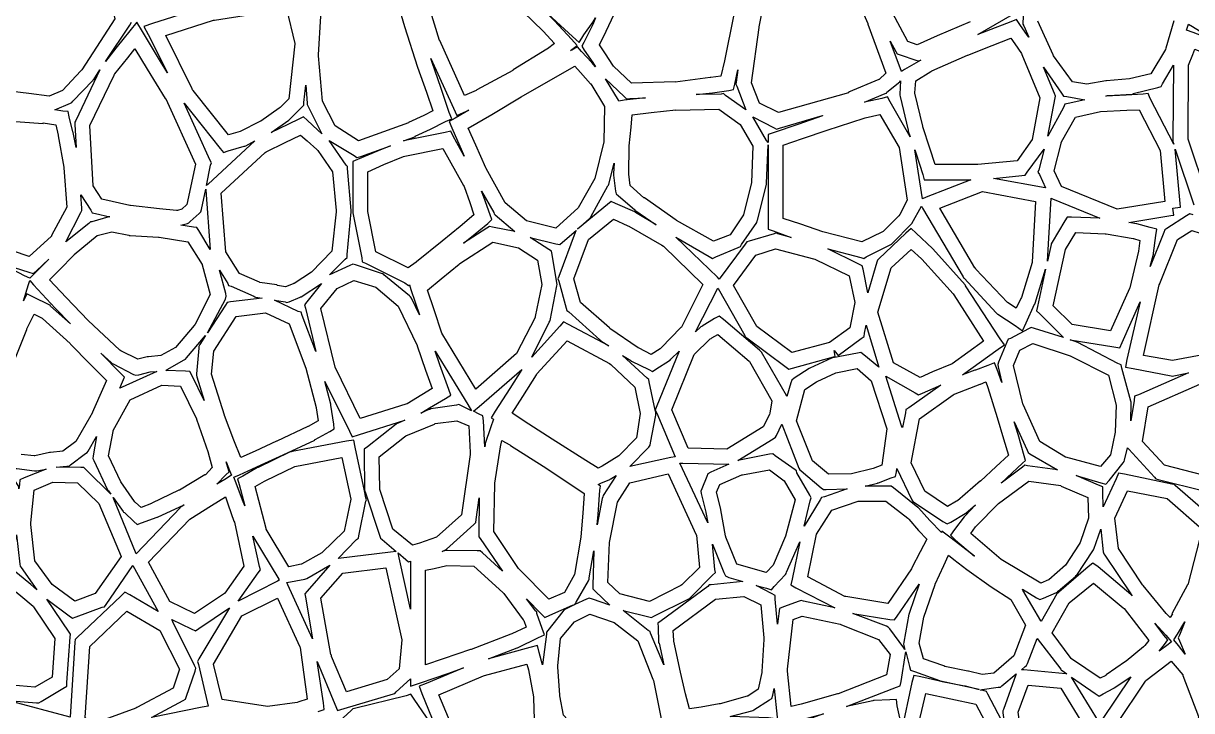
# Model space of a CAD drawing. Extents: x 0 to 84.1, y 0 to 54.9.
# Drawn here: x 19.44 to 41.2, y 27.77 to 40.58 of the extents above; entities that cross this region are included whole.
import ezdxf

# ---------------------------------------------------------------- set-up
doc = ezdxf.new("R2010")
doc.units = 0
doc.layers.add('Layer_1', color=7, linetype='CONTINUOUS')

msp = doc.modelspace()

# ---------------------------------------------------------------- linework, layer by layer
at = {"layer": 'Layer_1', "color": 7}
for points in [[(18.688403, 42.135744), (19.173472, 41.932897), (19.746736, 41.685952), (19.755556, 41.685952), (20.628681, 41.271438), (20.646319, 41.262633), (21.078472, 40.980411), (21.149028, 40.662911), (20.531667, 39.710411), (20.514028, 39.692772), (20.170069, 39.331104), (19.923125, 39.225271), (19.543889, 39.269368), (18.917708, 39.348743), (18.538472, 39.40166), (18.273889, 39.436937), (18.25625, 39.851451), (18.238611, 40.380618), (18.238611, 40.389423), (18.265069, 41.280187), (18.467917, 41.800534), (18.609028, 42.021021), (18.688403, 42.135673), (18.688403, 42.135744)], [(27.446111, 41.950536), (28.372153, 41.156786), (28.372153, 41.165591), (29.121806, 40.433577), (29.333472, 40.204271), (29.201181, 40.107258), (29.192375, 40.098452), (28.566195, 39.710397), (28.557389, 39.701591), (27.887112, 39.339994), (27.878264, 39.331104), (27.657778, 39.23409), (27.199167, 40.257146), (27.190347, 40.257146), (26.793472, 41.562424), (26.855208, 41.668257), (26.864028, 41.677062), (27.084514, 41.862271), (27.446111, 41.950465), (27.446111, 41.950536)], [(32.878889, 41.774189), (32.790694, 41.359675), (32.676042, 40.742314), (32.499653, 39.878008), (32.429097, 39.595786), (32.243889, 39.569342), (32.235084, 39.569342), (31.582445, 39.481148), (31.582445, 39.489953), (30.771056, 39.463509), (30.435917, 39.781009), (30.418278, 39.798648), (30.285986, 40.010314), (30.171334, 40.177884), (30.294806, 40.433648), (30.444736, 40.751148), (30.453542, 40.768786), (30.462347, 40.777592), (30.965055, 41.403772), (32.199778, 41.685995), (32.217416, 41.685995), (32.63193, 41.738911), (32.878875, 41.774189), (32.878889, 41.774189)], [(33.408056, 41.747745), (34.016597, 41.738939), (34.739792, 41.553731), (35.171944, 40.574773), (35.171944, 40.565967), (35.507083, 39.648745), (35.383611, 39.534092), (35.374806, 39.534092), (34.810361, 39.295967), (34.810361, 39.287162), (33.505084, 38.916745), (33.152306, 39.093134), (33.002375, 39.47237), (33.143486, 40.504245), (33.143486, 40.513051), (33.319875, 41.403815), (33.319875, 41.41262), (33.40807, 41.747759), (33.408056, 41.747745)], [(26.264306, 41.18323), (26.396597, 40.998021), (26.405417, 40.989216), (26.537708, 40.521786), (26.784653, 39.763313), (26.952222, 39.295883), (27.066875, 38.951924), (26.899306, 38.86373), (26.617083, 38.731438), (26.617083, 38.722633), (25.682222, 38.387494), (25.250069, 38.669716), (25.011944, 39.128327), (24.941389, 39.974994), (24.941389, 39.983799), (24.941389, 39.992605), (24.985486, 40.715799), (25.056042, 40.980383), (25.267708, 41.050938), (25.285347, 41.050938), (25.770417, 41.156771), (25.788056, 41.156771), (26.264306, 41.183216), (26.264306, 41.18323)], [(38.091181, 41.095035), (38.055903, 40.601146), (38.055903, 40.565869), (38.073542, 40.530591), (38.170556, 40.318924), (38.144111, 40.354202), (38.003, 40.557049), (37.941264, 40.654063), (37.835431, 40.609966), (37.37682, 40.433577), (37.21807, 40.371841), (37.861889, 40.742258), (37.897167, 40.759896), (37.914806, 40.795174), (38.091195, 41.095035), (38.091181, 41.095035)], [(22.595417, 40.812771), (21.845764, 40.574646), (21.687014, 40.521729), (21.766389, 40.371799), (22.127986, 39.657424), (21.995694, 39.86909), (21.660556, 40.424715), (21.554722, 40.601104), (21.422431, 40.442354), (21.166667, 40.116035), (20.972639, 39.86909), (21.422431, 40.548187), (21.457708, 40.601104)], [(24.341667, 40.848049), (24.500417, 40.204229), (24.500417, 40.195424), (24.385764, 39.172368), (24.227014, 39.013618), (24.209375, 38.995979), (23.865417, 38.757854), (23.847778, 38.749049), (23.477361, 38.563841), (23.265694, 38.502105), (22.604236, 39.331132), (22.595417, 39.339938), (22.586597, 39.357577), (22.092708, 40.354174), (22.983472, 40.636396), (23.001111, 40.636396), (24.341667, 40.848063), (24.341667, 40.848049)], [(29.139444, 40.821604), (29.668611, 40.336535), (29.792083, 40.221882), (29.880278, 40.362993), (30.056667, 40.609938), (30.100764, 40.680493), (30.047847, 40.557021), (29.880278, 40.221882), (29.845, 40.151327), (29.889097, 40.080771), (30.047847, 39.851465), (30.100764, 39.77209), (30.030208, 39.851465), (29.836181, 40.054313), (29.765625, 40.142507), (29.659792, 40.080771), (29.633347, 40.071966), (29.75682, 40.16898), (29.650986, 40.283632), (29.333486, 40.627591), (29.324681, 40.636396), (29.139473, 40.821604), (29.139444, 40.821604)], [(37.07693, 40.610036), (36.459569, 40.345453), (36.089153, 40.177884), (35.912764, 40.23962), (35.586444, 40.856981)], [(40.869291, 40.627633), (40.719361, 40.116105), (40.710556, 40.089661), (40.437153, 39.639869), (40.040278, 39.542855), (39.616944, 39.507578), (39.608139, 39.507578), (39.599334, 39.507578), (39.246556, 39.445842), (38.981973, 39.489939), (38.629195, 39.975008), (38.62039, 39.992647), (38.338167, 40.618828)], [(41.142708, 40.565855), (41.213264, 40.521757), (41.557222, 40.310091), (41.566028, 40.301285), (41.574833, 40.301285), (42.024625, 40.089619), (41.663027, 40.239549), (41.230875, 40.407119), (41.107402, 40.451216), (41.14268, 40.565869), (41.142708, 40.565855)], [(37.835417, 40.301285), (37.905972, 40.195452), (38.029444, 40.019063), (38.03825, 40.001424), (38.373389, 39.190035), (38.232278, 38.413924), (37.950055, 38.017049), (37.218041, 37.946494), (37.209236, 37.946494), (36.777083, 37.946494), (36.424306, 37.946494), (36.327292, 38.255174), (36.195, 38.652049), (36.195, 38.660855), (36.045069, 39.278216), (36.045069, 39.287021), (36.062708, 39.507507), (36.344931, 39.683896), (36.362569, 39.692701), (37.024028, 39.983743), (37.032833, 39.983743), (37.482625, 40.168951), (37.835403, 40.301243), (37.835417, 40.301285)], [(21.519444, 40.107215), (21.74875, 39.727979), (22.083889, 39.181174), (22.092708, 39.172368), (22.648333, 37.955285), (22.489583, 37.205632), (22.392569, 37.117438), (22.313194, 37.090993), (22.295556, 37.090993), (21.978056, 37.126271), (21.440069, 37.188007), (21.422431, 37.188007), (20.902083, 37.30266), (20.743333, 37.549605), (20.681597, 38.678493), (21.131389, 39.613326), (21.140208, 39.630965), (21.149028, 39.639771), (21.387153, 39.939632), (21.519444, 40.107215), (21.519444, 40.107215)], [(35.586458, 40.248369), (35.692292, 40.054341), (35.718736, 40.010244), (35.771653, 39.992605), (36.062694, 39.895591), (36.115611, 39.877952), (36.159708, 39.895591), (35.851028, 39.719202), (35.798111, 39.683924), (35.586444, 40.248369), (35.586458, 40.248369)], [(41.257361, 40.09841), (41.566042, 39.974938), (41.980556, 39.807368), (41.998194, 39.798563), (42.871319, 39.287035), (43.038889, 38.378632), (42.968333, 37.78773), (42.650833, 37.487868), (41.980556, 37.258563), (41.486667, 37.364396), (41.133889, 38.42273), (41.133889, 38.440368), (41.142694, 39.798563), (41.222069, 40.00141), (41.257347, 40.098424), (41.257361, 40.09841)], [(27.031597, 39.922049), (27.454931, 38.996008), (27.516667, 38.863716), (27.640139, 38.916633), (27.737153, 38.96073), (27.481389, 38.810799), (27.375556, 38.749063), (27.419653, 38.63441), (27.613681, 38.193438), (27.648958, 38.105244), (27.446111, 38.47566), (27.402014, 38.572674), (27.296181, 38.54623), (26.520069, 38.38748), (26.731736, 38.466855), (26.740556, 38.466855), (26.740556, 38.47566), (27.022778, 38.607952), (27.305, 38.749063), (27.419653, 38.80198), (27.375556, 38.91659), (27.216806, 39.384021), (27.058056, 39.851451), (27.031597, 39.922007), (27.031597, 39.922049)], [(20.866806, 39.71034), (20.417014, 38.76666), (20.399375, 38.740215), (20.399375, 38.696118), (20.425833, 38.263965), (20.372917, 38.546188), (20.364097, 38.554993), (20.293542, 38.837215), (20.275903, 38.934229), (20.178889, 38.943049), (20.028958, 38.969507), (20.32, 39.092979), (20.346458, 39.101784), (20.364097, 39.128229), (20.734514, 39.516284), (20.743333, 39.52509), (20.752153, 39.533895), (20.866806, 39.710284), (20.866806, 39.71034)], [(29.712708, 39.780938), (29.818542, 39.666285), (30.00375, 39.454619), (30.012555, 39.454619), (30.268319, 39.031285), (30.25068, 38.369827), (30.083111, 37.69073), (29.77443, 37.143924), (29.359916, 36.764688), (28.813111, 36.89698), (28.416236, 37.232119), (28.063458, 37.875938), (28.054639, 37.884743), (27.86943, 38.308077), (27.728319, 38.625577), (28.169291, 38.881341), (28.716097, 39.20766), (29.262903, 39.52516), (29.712694, 39.780924), (29.712708, 39.780938)], [(32.746597, 39.71034), (32.720153, 39.481035), (32.711348, 39.445757), (32.728987, 39.410479), (32.896556, 38.969507), (32.51732, 39.23409), (32.482042, 39.269368), (32.437945, 39.260563), (31.970514, 39.251757), (32.279195, 39.287035), (32.579056, 39.331132), (32.66725, 39.348771), (32.693695, 39.445785), (32.746611, 39.710368), (32.746597, 39.71034)], [(38.443958, 39.763299), (38.779097, 39.27823), (38.814375, 39.225313), (38.876111, 39.216508), (39.21125, 39.154772), (38.902569, 39.084216), (38.840833, 39.075411), (38.814389, 39.013675), (38.523347, 38.475689), (38.655639, 39.190064), (38.664444, 39.225341), (38.646806, 39.269439), (38.443958, 39.763327), (38.443958, 39.763299)], [(40.860486, 39.798577), (40.851681, 38.422744), (40.851681, 38.405105), (40.851681, 38.378661), (40.86932, 38.325744), (40.428347, 39.18123), (40.39307, 39.269424), (40.296056, 39.260619), (39.978556, 39.24298), (39.59932, 39.225341), (39.634597, 39.234147), (39.652236, 39.234147), (40.093209, 39.260591), (40.102014, 39.260591), (40.110819, 39.269396), (40.56943, 39.384049), (40.631166, 39.401688), (40.657611, 39.454605), (40.860458, 39.798563), (40.860486, 39.798577)], [(24.703264, 39.42816), (24.729722, 39.093021), (24.729722, 39.066577), (24.738542, 39.040133), (25.003125, 38.519786), (24.92375, 38.590341), (24.729722, 38.77555), (24.659167, 38.837286), (24.570972, 38.793189), (24.200556, 38.6168), (24.059444, 38.546244), (24.385764, 38.77555), (24.394583, 38.784355), (24.403403, 38.79316), (24.632708, 39.022466), (24.667986, 39.057744), (24.667986, 39.101841), (24.703264, 39.42816), (24.703264, 39.42816)], [(30.285972, 39.542785), (30.629931, 39.216465), (30.674028, 39.172368), (30.735764, 39.181174), (31.026806, 39.189979), (30.629931, 39.145882), (30.532917, 39.128243), (30.524111, 39.145882), (30.285986, 39.542757), (30.285972, 39.542785)], [(35.780486, 39.507507), (35.762847, 39.260563), (35.762847, 39.242924), (35.771653, 39.21648), (35.921583, 38.590299), (35.921583, 38.581494), (35.921583, 38.572688), (35.956861, 38.466855), (35.586444, 39.119494), (35.533528, 39.207688), (35.427694, 39.181244), (35.110194, 39.110689), (35.48943, 39.269439), (35.515875, 39.278244), (35.52468, 39.295883), (35.762805, 39.489911), (35.780444, 39.507549), (35.780486, 39.507507)], [(22.436667, 39.093064), (23.106944, 38.246397), (23.168681, 38.175842), (23.256875, 38.202286), (23.556736, 38.29048), (23.565556, 38.29048), (23.583194, 38.299286), (23.750764, 38.38748), (22.886458, 37.584911), (22.851181, 37.558466), (22.930556, 37.937632), (22.948194, 37.981729), (22.921736, 38.025826), (22.436667, 39.092979), (22.436667, 39.093064)], [(32.393819, 38.978439), (32.790694, 38.696217), (33.028819, 38.290523), (33.002375, 37.611425), (32.852445, 37.011703), (32.6055, 36.641286), (32.29682, 36.517814), (31.608903, 36.90587), (31.600098, 36.914675), (31.009195, 37.329189), (31.00039, 37.329189), (30.744626, 37.558495), (30.718181, 37.770161), (30.726987, 38.299328), (30.762265, 38.643286), (30.779903, 38.872592), (31.132681, 38.916689), (31.591292, 38.969606), (31.591292, 38.9608), (32.393862, 38.978439), (32.393819, 38.978439)], [(40.225486, 38.969634), (40.613542, 38.211162), (40.701736, 37.258662), (39.810972, 37.117551), (38.779097, 37.540884), (38.637986, 37.831926), (38.770278, 38.343453), (38.770278, 38.352259), (38.779083, 38.369898), (39.034847, 38.828509), (39.502278, 38.934342), (39.996166, 38.960786), (40.225472, 38.969592), (40.225486, 38.969634)], [(18.132778, 38.810912), (18.512014, 38.793273), (19.041181, 38.766829), (19.808472, 38.713912), (19.808472, 38.722718), (20.046597, 38.68744), (20.090694, 38.493412), (20.090694, 38.484607), (20.196528, 37.902523), (20.196528, 37.884885), (20.249444, 37.152871), (19.967222, 36.623704), (19.967222, 36.614899), (19.552708, 36.235663), (18.944167, 36.43851), (18.397361, 36.985315), (18.176875, 38.18476), (18.176875, 38.202399), (18.150417, 38.581635), (18.132778, 38.81094), (18.132778, 38.810912)], [(34.325278, 38.863801), (34.325278, 38.854995), (33.866667, 38.696245), (33.408056, 38.537495), (33.311042, 38.511051), (33.311042, 38.405218), (33.311042, 38.36112), (33.284597, 38.396398), (33.028834, 38.83737), (33.425709, 38.634523), (33.469806, 38.608079), (33.522722, 38.625718), (34.325292, 38.863843), (34.325278, 38.863801)], [(35.392431, 38.881439), (35.754028, 38.264078), (35.903958, 37.28512), (35.762847, 37.020537), (35.745208, 36.994092), (35.454167, 36.703051), (35.445361, 36.694245), (35.057306, 36.509037), (34.334111, 36.694245), (33.919597, 36.835357), (33.593278, 36.94119), (33.593278, 37.232232), (33.593278, 37.629107), (33.593278, 38.017162), (33.593278, 38.308204), (33.954875, 38.431676), (34.413486, 38.590426), (35.101403, 38.810912), (35.119042, 38.819717), (35.392445, 38.881454), (35.392431, 38.881439)], [(24.60625, 38.493271), (24.729722, 38.387438), (24.906111, 38.228688), (24.92375, 38.211049), (25.197153, 37.814174), (25.267708, 37.090979), (25.267708, 37.082174), (25.267708, 37.064535), (25.188333, 36.332493), (24.809097, 35.944437), (24.482778, 35.732771), (24.473958, 35.732771), (24.465139, 35.723965), (24.324028, 35.671049), (24.174097, 35.697493), (24.165278, 35.706298), (23.847778, 35.750396), (23.838958, 35.759201), (23.468542, 35.917951), (23.212778, 36.323645), (23.124583, 37.417256), (23.944792, 38.175729), (23.962431, 38.184534), (24.315208, 38.360923), (24.60625, 38.493215), (24.60625, 38.493271)], [(25.135417, 38.396257), (25.602847, 38.114035), (25.655764, 38.078757), (25.726319, 38.096396), (26.281944, 38.299243), (26.052639, 38.202229), (25.664583, 38.043479), (25.576389, 38.008202), (25.576389, 37.911188), (25.576389, 37.496674), (25.576389, 37.07334), (25.576389, 37.064535), (25.576389, 37.046896), (25.743958, 36.209049), (25.752778, 36.138493), (25.814514, 36.112049), (26.546528, 35.741633), (26.617083, 35.697535), (26.634722, 35.706341), (26.661181, 35.618146), (26.819931, 35.150716), (26.67, 35.459396), (26.652361, 35.48584), (26.634722, 35.503479), (26.158472, 35.891535), (26.140833, 35.909174), (26.114375, 35.917979), (25.629306, 36.076729), (25.576389, 36.094368), (25.523472, 36.067924), (25.144236, 35.891535), (25.435278, 36.182577), (25.470556, 36.217854), (25.470556, 36.270771), (25.549931, 37.064521), (25.549931, 37.08216), (25.549931, 37.090965), (25.479375, 37.875896), (25.479375, 37.911174), (25.452917, 37.937618), (25.135417, 38.396229), (25.135417, 38.396257)], [(33.311042, 38.316896), (33.311042, 38.017035), (33.311042, 37.62898), (33.311042, 37.232105), (33.311042, 36.844049), (33.311042, 36.747035), (33.408056, 36.711757), (33.743194, 36.588285), (33.49625, 36.658841), (33.460972, 36.67648), (33.425694, 36.658841), (32.958264, 36.51773), (32.914167, 36.508924), (32.887722, 36.464827), (32.402653, 35.812188), (32.367375, 35.847466), (31.591264, 36.597119), (32.217445, 36.235521), (32.279181, 36.200244), (32.340917, 36.226688), (32.755431, 36.403077), (32.799528, 36.420716), (32.817167, 36.455993), (33.099389, 36.870507), (33.108194, 36.896952), (33.117, 36.91459), (33.284569, 37.576049), (33.284569, 37.584854), (33.284569, 37.602493), (33.311013, 38.316868), (33.311042, 38.316896)], [(27.252083, 38.246341), (27.640139, 37.558424), (27.648958, 37.540785), (27.754792, 37.240924), (27.834167, 37.011618), (27.578403, 36.791132), (27.243264, 36.51773), (26.767014, 36.138493), (26.758194, 36.129688), (26.608264, 36.023855), (26.008542, 36.323716), (25.858611, 37.073326), (25.858611, 37.099771), (25.858611, 37.496646), (25.858611, 37.814146), (26.158472, 37.946437), (26.520069, 38.096368), (26.546528, 38.105173), (27.252083, 38.246284), (27.252083, 38.246341)], [(36.045069, 38.219896), (36.062708, 38.16698), (36.195, 37.761285), (36.221444, 37.664271), (36.327278, 37.664271), (36.777069, 37.664271), (37.08575, 37.664271), (36.256722, 37.337952), (36.186166, 37.311508), (36.045055, 38.219911), (36.045069, 38.219896)], [(38.452778, 38.237535), (38.355764, 37.84948), (38.338125, 37.805383), (38.364569, 37.761285), (38.479222, 37.514341), (38.470417, 37.514341), (37.509097, 37.69073), (38.038264, 37.743646), (38.1, 37.752452), (38.135278, 37.805368), (38.452778, 38.237521), (38.452778, 38.237535)], [(41.230903, 37.011576), (41.169167, 37.029215), (41.107431, 36.993937), (40.737014, 36.755812), (40.701736, 36.729368), (40.684097, 36.685271), (40.428333, 36.050271), (40.490069, 36.279576), (40.490069, 36.288382), (40.490069, 36.297187), (40.534167, 36.623506), (40.551806, 36.746979), (40.428333, 36.773423), (40.181389, 36.843978), (40.172584, 36.843978), (40.031472, 36.870423), (40.851681, 37.002714), (40.86932, 37.002714), (40.851681, 37.135006), (40.983972, 37.152645), (40.992778, 37.152645), (40.895764, 38.237437), (40.895764, 38.237535)], [(40.895764, 38.237535), (41.239722, 37.196841)], [(30.444722, 37.97298), (30.435917, 37.778952), (30.435917, 37.770147), (30.435917, 37.752508), (30.471195, 37.452647), (30.48, 37.39973), (30.524097, 37.364453), (30.823958, 37.108689), (30.832764, 37.108689), (30.832764, 37.099883), (31.229639, 36.826481), (30.841583, 37.055786), (30.832778, 37.064592), (30.471181, 37.223342), (30.391806, 37.258619), (30.32125, 37.205703), (29.765625, 36.747092), (29.986111, 36.941119), (30.00375, 36.958758), (30.012555, 36.976397), (30.330055, 37.549661), (30.338861, 37.5673), (30.347666, 37.584939), (30.44468, 37.972994), (30.444722, 37.97298)], [(22.842361, 37.487953), (22.842361, 37.470314), (22.921736, 36.367884), (22.710069, 36.720661), (22.674792, 36.773578), (22.613056, 36.782383), (22.374931, 36.817661), (22.498403, 36.852939), (22.524861, 36.861744), (22.551319, 36.888189), (22.718889, 37.038119), (22.745347, 37.064563), (22.762986, 37.108661), (22.842361, 37.487897), (22.842361, 37.487953)], [(27.975278, 37.452675), (28.204583, 37.0558), (28.213403, 37.029356), (28.231042, 37.011717), (28.592639, 36.703037), (28.178125, 36.782412), (28.125208, 36.791217), (28.072292, 36.764773), (27.640139, 36.482551), (27.754792, 36.579564), (28.089931, 36.852967), (28.169306, 36.923523), (28.134028, 37.011717), (28.019375, 37.338037), (27.975278, 37.452689), (27.975278, 37.452675)], [(37.30625, 37.44387), (38.294028, 37.258662), (38.232292, 36.129773), (38.232292, 36.120967), (38.029444, 35.468329), (38.020639, 35.45069), (37.932445, 35.274301), (37.773695, 35.380134), (37.182792, 35.997495), (37.173987, 36.015134), (37.165181, 36.023939), (36.512542, 37.135189), (37.306292, 37.44387), (37.30625, 37.44387)], [(20.514028, 37.382148), (20.699236, 37.099926), (20.725694, 37.047009), (20.787431, 37.038204), (21.052014, 36.976468), (21.034375, 36.976468), (20.716875, 36.879454), (20.690417, 36.879454), (20.663958, 36.85301), (20.231806, 36.508882), (20.514028, 37.055687), (20.531667, 37.090965), (20.531667, 37.135062), (20.514028, 37.382007), (20.514028, 37.382148)], [(38.585069, 37.320426), (38.611514, 37.311621), (39.493458, 36.950023), (38.964291, 36.967662), (38.884916, 36.967662), (38.840819, 36.897107), (38.602694, 36.500232), (38.585055, 36.473788), (38.585055, 36.456149), (38.5145, 36.147468), (38.585055, 37.320454), (38.585069, 37.320426)], [(36.168542, 37.170495), (36.186181, 37.135218), (36.944653, 35.856398), (36.953458, 35.838759), (36.962263, 35.829954), (37.561986, 35.186135), (37.579625, 35.168496), (37.58843, 35.15969), (37.914749, 34.948024), (38.047041, 34.85101), (38.117597, 35.00094), (38.276347, 35.344899), (38.285152, 35.353704), (38.285152, 35.362509), (38.47918, 35.997509), (38.329249, 35.300773), (38.31161, 35.221398), (38.373346, 35.168482), (38.814319, 34.727509), (38.276332, 34.895079), (38.214596, 34.912718), (38.16168, 34.886273), (37.826541, 34.709885), (37.782444, 34.692246), (37.755999, 34.639329), (37.606069, 34.268912), (37.58843, 34.224815), (37.597235, 34.180718), (37.667791, 33.889676), (37.579596, 34.127801), (37.52668, 34.251273), (37.403207, 34.207176), (37.173902, 34.118982), (37.165097, 34.118982), (36.935791, 34.030787), (37.597249, 34.507037), (37.711902, 34.586412), (37.632527, 34.701065), (36.988708, 35.688843), (36.988708, 35.697648), (36.979902, 35.706454), (36.38018, 36.376731), (36.371375, 36.385537), (36.071514, 36.667759), (35.9745, 36.755953), (35.877486, 36.667759), (35.374778, 36.191509), (35.348333, 36.165065), (35.339528, 36.129787), (35.171959, 35.556523), (35.083764, 35.997495), (35.066125, 36.059231), (35.004389, 36.094509), (34.422306, 36.376731), (35.039667, 36.217981), (35.092584, 36.200342), (35.136667, 36.22666), (35.612917, 36.464785), (35.630556, 36.482424), (35.648194, 36.500062), (35.965694, 36.826382), (35.983333, 36.844021), (35.992139, 36.852826), (36.168528, 37.170326), (36.168542, 37.170495)], [(30.435903, 36.932215), (30.700486, 36.808743), (30.718125, 36.799938), (31.335486, 36.44716), (31.36193, 36.429521), (32.093944, 35.715146), (31.697069, 34.921396), (31.688264, 34.912591), (31.317847, 34.533355), (31.300208, 34.515716), (31.132639, 34.409882), (30.912153, 34.524535), (30.894514, 34.53334), (30.365347, 34.894938), (30.356542, 34.903743), (29.818556, 35.379993), (29.695084, 35.820965), (29.968486, 36.552979), (30.435917, 36.932215), (30.435903, 36.932215)], [(21.087292, 36.694104), (21.404792, 36.632368), (21.413611, 36.623563), (21.43125, 36.623563), (21.960417, 36.597119), (21.969236, 36.597119), (22.507222, 36.508882), (22.771806, 36.085549), (22.771806, 36.076743), (22.921736, 35.529938), (22.639514, 34.974313), (22.621875, 34.947868), (22.277917, 34.542174), (22.004514, 34.392243), (21.775208, 34.365799), (21.757569, 34.365799), (21.74875, 34.365799), (21.572361, 34.321702), (21.254861, 34.480452), (21.237222, 34.489257), (20.646319, 35.044882), (20.240625, 35.468216), (19.931944, 35.803355), (20.117153, 35.988563), (20.381736, 36.261966), (20.390556, 36.270771), (20.813889, 36.623549), (21.087292, 36.694104), (21.087292, 36.694104)], [(29.739167, 36.720549), (29.721528, 36.685271), (29.412847, 35.865062), (29.395208, 35.820965), (29.412847, 35.776868), (29.553958, 35.27416), (29.562764, 35.230062), (29.598041, 35.203618), (30.180125, 34.683271), (30.18893, 34.674466), (30.197735, 34.66566), (30.347666, 34.568646), (29.598013, 34.965521), (29.500999, 35.018438), (29.430444, 34.939063), (28.910097, 34.35698), (29.236416, 35.009619), (29.245221, 35.027258), (29.254027, 35.044896), (29.377499, 35.688716), (29.386304, 35.71516), (29.377499, 35.741604), (29.289304, 36.270771), (29.280499, 36.332507), (29.227582, 36.367785), (28.883624, 36.588271), (29.359874, 36.473618), (29.43043, 36.455979), (29.483346, 36.500077), (29.73911, 36.720563), (29.739167, 36.720549)], [(39.043681, 36.685299), (39.590486, 36.658855), (39.608125, 36.658855), (40.110833, 36.57066), (40.119639, 36.57066), (40.234291, 36.535383), (40.207847, 36.332535), (40.049097, 35.653438), (40.040292, 35.635799), (39.687514, 34.850869), (38.973139, 34.965521), (38.620361, 35.318299), (38.849667, 36.367813), (39.043695, 36.685313), (39.043681, 36.685299)], [(41.204444, 36.720549), (41.671875, 36.570618), (41.892361, 35.547562), (41.936458, 34.674437), (41.786528, 34.498049), (41.416111, 34.401035), (41.407306, 34.401035), (40.842861, 34.295201), (40.304875, 34.392215), (40.595917, 35.706312), (40.604722, 35.723951), (40.604722, 35.732757), (40.939861, 36.552965), (41.204444, 36.720549), (41.204444, 36.720549)], [(28.186944, 36.500091), (28.663194, 36.394257), (29.015972, 36.164952), (29.095347, 35.71516), (28.971875, 35.115438), (28.971875, 35.097799), (28.627917, 34.427521), (27.869444, 33.766063), (27.234444, 34.806757), (27.093333, 35.238882), (26.969861, 35.609299), (27.225625, 35.820965), (27.560764, 36.094368), (27.569583, 36.103173), (28.186944, 36.500048), (28.186944, 36.500091)], [(33.452153, 36.376618), (34.157708, 36.19141), (34.184153, 36.182605), (34.819153, 35.873924), (34.924986, 35.380035), (34.836791, 34.903785), (34.457555, 34.630383), (33.752, 34.445174), (33.099361, 34.930244), (32.667208, 35.697535), (33.081722, 36.26198), (33.452139, 36.376633), (33.452153, 36.376618)], [(35.974514, 36.367813), (36.168542, 36.191424), (36.177347, 36.182619), (36.75943, 35.538799), (36.768236, 35.521161), (37.323861, 34.656855), (36.741777, 34.233522), (36.371361, 34.083591), (36.142055, 33.977758), (35.648166, 34.251161), (35.357125, 35.194841), (35.604069, 36.023869), (35.974486, 36.367827), (35.974514, 36.367813)], [(19.914306, 36.182577), (19.632083, 35.900354), (19.561528, 35.829799), (19.464514, 35.873896), (19.252847, 35.988549), (19.014722, 36.112021), (19.543889, 35.944452), (19.623264, 35.918007), (19.685, 35.970924), (19.914306, 36.182591), (19.914306, 36.182577)], [(23.098125, 35.979786), (23.248056, 35.732841), (23.265694, 35.697564), (23.309792, 35.679925), (23.733125, 35.494716), (23.750764, 35.485911), (23.768403, 35.477106), (23.891875, 35.459467), (23.300972, 35.388911), (23.239236, 35.380106), (23.203958, 35.327189), (22.868819, 34.815661), (23.203958, 35.441842), (23.221597, 35.494759), (23.212778, 35.547675), (23.098125, 35.979828), (23.098125, 35.979786)], [(19.561528, 35.785758), (19.632083, 35.706383), (20.037778, 35.27423), (20.32, 34.983189), (19.949583, 35.309508), (19.940764, 35.327147), (19.923125, 35.335952), (19.632083, 35.477063), (19.508611, 35.538799), (19.446875, 35.406508), (19.535069, 35.715188), (19.561528, 35.785744), (19.561528, 35.785758)], [(24.994306, 35.73287), (24.720903, 35.388911), (24.676806, 35.335995), (24.694444, 35.274258), (24.888472, 34.46287), (24.632708, 35.133147), (24.615069, 35.194883), (24.562153, 35.212522), (24.121181, 35.424189), (24.315208, 35.388911), (24.350486, 35.380106), (24.394583, 35.388911), (24.597431, 35.477106), (24.60625, 35.485911), (24.615069, 35.485911), (24.994306, 35.732855), (24.994306, 35.73287)], [(25.594028, 35.785758), (26.008542, 35.662286), (26.423056, 35.309508), (26.775833, 34.577494), (26.775833, 34.568689), (26.934583, 34.118897), (27.058056, 33.774939), (26.864028, 33.660286), (26.590625, 33.492717), (26.564167, 33.483911), (25.7175, 33.219328), (25.250069, 34.171828), (24.985486, 35.265439), (25.285347, 35.635856), (25.594028, 35.785786), (25.594028, 35.785758)], [(32.376181, 35.644689), (32.384986, 35.635884), (32.878875, 34.762759), (32.88768, 34.736315), (32.914124, 34.718676), (33.646138, 34.17187), (33.699055, 34.136592), (33.76961, 34.154231), (34.528083, 34.365898), (34.56336, 34.374703), (34.545722, 34.480537), (34.616277, 34.392342), (35.04843, 34.709842), (35.101347, 34.74512), (35.110152, 34.806856), (35.136596, 34.956787), (35.374721, 34.171856), (35.092499, 34.401162), (35.039582, 34.445259), (34.977846, 34.436454), (34.519235, 34.348259), (34.501596, 34.348259), (34.492791, 34.339454), (34.087096, 34.154245), (34.078291, 34.14544), (33.796069, 33.969051), (33.751972, 33.933773), (33.734333, 33.880857), (33.663777, 33.625093), (33.654972, 33.642732), (33.187541, 34.454121), (33.169902, 34.47176), (33.152263, 34.489398), (32.481986, 35.062662), (32.402611, 35.124398), (32.314416, 35.080301), (32.085111, 34.93919), (32.076305, 34.930385), (32.058666, 34.921579), (31.961653, 34.833385), (32.376166, 35.644774), (32.376181, 35.644689)], [(40.243125, 35.388939), (39.996181, 34.312967), (39.969736, 34.171856), (40.110847, 34.145412), (40.816403, 34.01312), (40.842847, 34.004315), (40.869291, 34.01312), (41.142694, 34.066037), (40.207833, 33.660342), (40.137278, 33.633898), (40.128472, 33.554523), (40.066736, 33.175287), (40.075541, 33.501607), (40.075541, 33.519245), (40.066736, 33.536884), (39.899167, 34.154245), (39.890361, 34.215982), (39.828625, 34.242426), (39.070153, 34.639301), (39.061348, 34.639301), (39.052542, 34.648106), (38.93789, 34.683384), (39.749278, 34.551092), (39.863931, 34.533453), (39.908028, 34.630467), (40.243167, 35.388939), (40.243125, 35.388939)], [(19.182292, 34.06591), (19.508611, 34.877299), (19.508611, 34.886104), (19.640903, 35.159507), (19.640903, 35.159662)], [(19.640903, 35.159662), (19.790833, 35.089107), (19.799653, 35.080301), (20.311181, 34.612871), (20.32, 34.603882), (20.681597, 34.233465), (20.990278, 33.924785), (20.866806, 33.642562), (20.708056, 33.280965), (20.699236, 33.27216), (20.417014, 32.78709), (20.178889, 32.610702), (19.949583, 32.584257), (19.940764, 32.584257), (19.931944, 32.584257), (19.658542, 32.522521), (19.640903, 32.522521), (19.402778, 32.548965)], [(23.953611, 35.186106), (24.394583, 34.983259), (24.703264, 34.154231), (24.897292, 33.422217), (24.897292, 33.413412), (24.932569, 33.175287), (24.747361, 33.069454), (24.738542, 33.069454), (24.165278, 32.796051), (24.156458, 32.796051), (23.759583, 32.610843), (23.495, 32.48737), (23.362708, 32.81369), (23.186319, 33.272301), (23.186319, 33.281106), (22.948194, 34.039579), (22.992292, 34.471731), (23.406806, 35.115551), (23.953611, 35.186106), (23.953611, 35.186106)], [(22.833542, 34.762787), (22.727708, 34.595218), (22.710069, 34.55994), (22.710069, 34.524662), (22.665972, 34.048412), (22.665972, 34.021968), (22.674792, 33.995524), (22.807083, 33.554551), (22.577778, 34.021799), (22.5425, 34.092354), (22.463125, 34.101159), (22.092708, 34.109965), (22.119167, 34.127604), (22.436667, 34.312812), (22.463125, 34.321617), (22.480764, 34.348062), (22.833542, 34.762575), (22.833542, 34.762787)], [(29.571597, 34.665787), (30.356528, 34.242454), (30.382972, 34.224815), (30.832764, 33.801482), (30.929778, 33.307593), (30.859222, 32.857801), (30.532903, 32.522662), (30.224222, 32.328635), (30.144847, 32.293357), (29.915541, 32.434468), (29.289361, 32.831343), (28.857208, 33.113565), (28.548528, 33.316412), (28.742555, 33.625093), (28.998319, 34.030787), (29.007125, 34.048426), (29.571569, 34.665787), (29.571597, 34.665787)], [(32.376181, 34.780426), (32.958264, 34.286537), (32.967069, 34.277732), (33.381583, 33.545718), (33.346305, 33.316412), (33.3375, 33.289968), (33.222847, 33.060663), (32.54375, 32.646149), (31.820556, 32.663788), (31.520694, 33.378163), (31.935208, 34.410038), (32.235069, 34.701079), (32.252708, 34.709885), (32.261514, 34.71869), (32.376166, 34.780426), (32.376181, 34.780426)], [(38.241111, 34.612871), (38.937847, 34.383565), (38.964291, 34.37476), (39.652208, 34.021982), (39.793319, 33.466357), (39.77568, 32.963649), (39.687486, 32.540315), (39.502278, 32.319829), (38.858458, 32.496218), (38.849653, 32.496218), (38.373403, 32.78726), (38.064722, 33.475176), (38.055917, 33.492815), (37.879528, 34.20719), (38.003, 34.489413), (38.241125, 34.612885), (38.241111, 34.612871)], [(20.884444, 34.436312), (21.078472, 34.259924), (21.096111, 34.242285), (21.11375, 34.233479), (21.492986, 34.039452), (21.537083, 34.021813), (21.59, 34.030618), (21.801667, 34.083535), (21.925139, 34.09234), (21.281319, 33.801298), (21.237222, 33.783659), (21.290139, 33.898312), (21.325417, 33.986507), (21.254861, 34.057062), (20.884444, 34.436312), (20.884444, 34.436312)], [(27.110972, 34.471774), (27.719514, 33.475176), (27.790069, 33.360524), (27.587222, 33.457538), (27.551944, 33.475176), (27.507847, 33.466371), (27.031597, 33.395816), (27.013958, 33.38701), (26.996319, 33.38701), (26.846389, 33.316455), (27.005139, 33.413469), (27.305, 33.589857), (27.402014, 33.651594), (27.366736, 33.757427), (27.199167, 34.216038), (27.110972, 34.471802), (27.110972, 34.471774)], [(31.652986, 34.471774), (31.229653, 33.42226), (31.212014, 33.369343), (31.238458, 33.316426), (31.582416, 32.505038), (31.503041, 32.487399), (30.73575, 32.319829), (31.088528, 32.681426), (31.114972, 32.716704), (31.123777, 32.760801), (31.220791, 33.281149), (31.220791, 33.307593), (31.220791, 33.334037), (31.211986, 33.369315), (31.097333, 33.898482), (31.088528, 33.942579), (31.062083, 33.969023), (30.603472, 34.392356), (30.753403, 34.295342), (30.762208, 34.286537), (30.771013, 34.286537), (31.088513, 34.127787), (31.159069, 34.092509), (31.220805, 34.136607), (31.476569, 34.295357), (31.485374, 34.304162), (31.503013, 34.321801), (31.652944, 34.471731), (31.652986, 34.471774)], [(28.724931, 34.127632), (28.504444, 33.774854), (28.231042, 33.351521), (28.151667, 33.228049), (28.195764, 33.201604), (28.142847, 33.042854), (28.045833, 32.751813), (28.045833, 32.743007), (28.045833, 32.734202), (28.037014, 32.690105), (28.010556, 33.175132), (28.001736, 33.263326), (27.931181, 33.298604), (27.825347, 33.351521), (27.931181, 33.439715), (28.724931, 34.127632), (28.724931, 34.127632)], [(34.969097, 34.145271), (35.233681, 33.915965), (35.524722, 33.025201), (35.427708, 32.346104), (35.268958, 32.284368), (34.863264, 32.187354), (34.439931, 32.178549), (34.140069, 32.425493), (33.840208, 33.175146), (33.998958, 33.757229), (34.210625, 33.89834), (34.228264, 33.907146), (34.572222, 34.065896), (34.969097, 34.145271), (34.969097, 34.145271)], [(35.507083, 34.004174), (36.053889, 33.695493), (36.115625, 33.660215), (36.186181, 33.68666), (36.486042, 33.818951), (36.530139, 33.83659), (35.930417, 33.413257), (35.8775, 33.386813), (35.868695, 33.325077), (35.815778, 33.051674), (35.798139, 33.078118), (35.507097, 34.00416), (35.507083, 34.004174)], [(22.022153, 33.836675), (22.366111, 33.819036), (22.665972, 33.210494), (22.665972, 33.201689), (22.886458, 32.584328), (22.886458, 32.575523), (22.957014, 32.30212), (22.833542, 32.169828), (22.824722, 32.169828), (22.348472, 31.878786), (22.339653, 31.878786), (21.836944, 31.640661), (21.828125, 31.631856), (21.634097, 31.561301), (21.528264, 31.649495), (21.519444, 31.6583), (21.510625, 31.667106), (21.254861, 32.037522), (21.025556, 32.522592), (21.11375, 32.972383), (21.11375, 32.990022), (21.43125, 33.563286), (22.022153, 33.836689), (22.022153, 33.836675)], [(25.056042, 33.907174), (25.514653, 32.981132), (25.567569, 32.875299), (25.682222, 32.910549), (26.546528, 33.183951), (26.423056, 33.131035), (26.405417, 33.122229), (26.387778, 33.113424), (25.849792, 32.690091), (25.788056, 32.645993), (25.788056, 32.575438), (25.796875, 31.896341), (25.796875, 31.869896), (25.805694, 31.852258), (26.079097, 31.02323), (26.096736, 30.987952), (26.123194, 30.961508), (26.387778, 30.741022), (26.281944, 30.723383), (25.311806, 30.60873), (25.302986, 30.60873), (25.646944, 30.961508), (25.682222, 30.987952), (25.691042, 31.032049), (25.823333, 31.675869), (25.832153, 31.702313), (25.823333, 31.737591), (25.796875, 31.869882), (25.620486, 32.681271), (25.594028, 32.813563), (25.461736, 32.795924), (24.4475, 32.601896), (24.429861, 32.593091), (24.412222, 32.593091), (23.8125, 32.302049), (23.803681, 32.302049), (23.530278, 32.143299), (23.433264, 32.090383), (23.459722, 31.984549), (23.565556, 31.587674), (23.521458, 31.693508), (23.406806, 32.011008), (23.362708, 32.12566), (23.468542, 32.169758), (23.874236, 32.354966), (24.279931, 32.540174), (24.870833, 32.813577), (24.870833, 32.822382), (24.879653, 32.822382), (25.153056, 32.972313), (25.232431, 33.02523), (25.223611, 33.113424), (25.170694, 33.466202), (25.170694, 33.475007), (25.170694, 33.483812), (25.056042, 33.907146), (25.056042, 33.907174)], [(37.367986, 33.898369), (37.403264, 33.792535), (37.579653, 33.23691), (37.694306, 32.840035), (37.791319, 32.531355), (37.562014, 32.319688), (37.270972, 32.046285), (37.270972, 32.055091), (36.838819, 31.684674), (36.821181, 31.675869), (36.653611, 31.578855), (36.230278, 31.861077), (35.974514, 32.390244), (36.133264, 33.210452), (36.759444, 33.660244), (36.777083, 33.669049), (36.794722, 33.677854), (37.262153, 33.854243), (37.270958, 33.854243), (37.367972, 33.89834), (37.367986, 33.898369)], [(41.354375, 33.854286), (42.403889, 33.757272), (42.518542, 33.501508), (42.06875, 32.787133), (41.416111, 32.160952), (40.692917, 32.346161), (40.287222, 32.787133), (40.393056, 33.430952), (41.354375, 33.854286), (41.354375, 33.854286)], [(27.516667, 33.175132), (27.737153, 33.078118), (27.763611, 32.584229), (27.763611, 32.548951), (27.604861, 31.420062), (27.137431, 31.005549), (26.819931, 30.890896), (26.687639, 30.855618), (26.326042, 31.155479), (26.079097, 31.896312), (26.079097, 31.913951), (26.070278, 32.504854), (26.537708, 32.875271), (26.564167, 32.89291), (27.102153, 33.113396), (27.110972, 33.122215), (27.516667, 33.175132), (27.516667, 33.175132)], [(33.566806, 33.113438), (33.884306, 32.29323), (33.901944, 32.257952), (33.928389, 32.240313), (34.298805, 31.922813), (34.342903, 31.896369), (34.395819, 31.896369), (34.783875, 31.905174), (34.360541, 31.755244), (34.307625, 31.746438), (34.281181, 31.702341), (33.981319, 31.208452), (34.095972, 31.684702), (34.113611, 31.737619), (34.087167, 31.790536), (33.849042, 32.205049), (33.840237, 32.240327), (33.813792, 32.257966), (33.443376, 32.522549), (33.399278, 32.557827), (33.337542, 32.549022), (32.74664, 32.434369), (33.408098, 32.840064), (33.452195, 32.866508), (33.469834, 32.901786), (33.566848, 33.113452), (33.566806, 33.113438)], [(37.897153, 33.157521), (38.135278, 32.628355), (38.152917, 32.584257), (38.188194, 32.557813), (38.699722, 32.257952), (38.144097, 32.337327), (38.091181, 32.346132), (38.047083, 32.310855), (37.650208, 32.010993), (37.756042, 32.108007), (38.047083, 32.38141), (38.108819, 32.434327), (38.082375, 32.522521), (37.967722, 32.919396), (37.897167, 33.157521), (37.897153, 33.157521)], [(20.805069, 32.88409), (20.743333, 32.522493), (20.734514, 32.469576), (20.752153, 32.434299), (21.007917, 31.887493), (21.016736, 31.878688), (21.025556, 31.869882), (21.069653, 31.808146), (20.611042, 32.257938), (20.566944, 32.302035), (20.514028, 32.302035), (20.055417, 32.31084), (20.249444, 32.328479), (20.293542, 32.328479), (20.32, 32.354924), (20.602222, 32.56659), (20.628681, 32.584229), (20.646319, 32.610673), (20.805069, 32.884076), (20.805069, 32.88409)], [(28.354514, 32.804715), (28.504444, 32.72534), (28.51325, 32.716535), (29.121791, 32.328479), (29.545125, 32.046257), (29.889083, 31.816952), (29.862639, 31.455354), (29.827361, 31.014382), (29.827361, 31.005577), (29.703889, 30.308841), (29.518681, 29.973702), (29.227639, 29.85023), (28.680833, 30.405855), (28.663194, 30.423493), (28.204583, 31.11141), (28.222222, 31.993326), (28.222222, 32.010965), (28.328056, 32.690062), (28.3545, 32.804715), (28.354514, 32.804715)], [(41.645431, 31.314243), (40.895778, 31.966882), (40.869334, 31.993326), (40.834056, 31.993326), (39.952112, 32.178535), (39.837459, 32.196174), (39.793362, 32.09034), (39.555237, 31.569993), (39.546431, 31.843396), (39.546431, 31.94041), (39.467056, 31.975687), (39.052542, 32.152076), (39.511153, 32.019785), (39.599348, 31.99334), (39.661084, 32.063896), (39.925667, 32.390215), (39.943306, 32.41666), (39.952112, 32.443104), (40.005028, 32.672409), (40.005, 32.672424)], [(40.005, 32.672424), (40.031444, 32.645979), (40.507694, 32.125632), (40.534138, 32.090354), (40.578236, 32.081549), (41.424902, 31.869882)], [(19.005903, 32.469605), (19.270486, 32.302035), (19.296944, 32.284396), (19.323403, 32.284396), (19.649722, 32.240299), (19.676181, 32.240299), (19.693819, 32.240299), (19.870208, 32.275577), (19.455694, 32.108007), (19.376319, 32.07273), (19.3675, 31.984535), (19.358681, 31.90516), (19.358681, 31.949257), (19.332222, 31.984535), (19.005903, 32.460785), (19.005903, 32.46959), (19.005903, 32.469605)], [(25.373542, 32.487215), (25.541111, 31.711104), (25.417639, 31.120201), (25.003125, 30.714507), (24.623889, 30.50284), (24.615069, 30.50284), (24.385764, 30.449924), (23.962431, 31.155479), (23.962431, 31.164284), (23.759583, 31.949215), (23.935972, 32.046229), (23.944792, 32.055034), (24.500417, 32.319618), (25.373542, 32.487187), (25.373542, 32.487215)], [(23.221597, 32.407868), (23.283333, 32.249118), (23.318611, 32.160924), (23.195139, 32.081549), (23.045208, 31.993355), (23.212778, 32.169743), (23.274514, 32.22266), (23.248056, 32.302035), (23.221597, 32.407868), (23.221597, 32.407868)], [(31.670625, 32.381452), (31.723542, 32.381452), (32.579028, 32.363814), (32.243889, 32.213883), (32.190972, 32.187439), (32.173333, 32.134437), (32.076319, 31.905132), (32.058681, 31.861035), (32.067486, 31.816937), (32.15568, 31.472979), (32.15568, 31.464174), (32.190958, 31.270146), (31.670611, 32.381396), (31.670625, 32.381452)], [(33.3375, 32.258008), (33.610903, 32.055161), (33.81375, 31.702383), (33.637361, 31.023286), (33.408056, 30.4853), (33.275764, 30.344189), (32.728958, 30.502939), (32.526111, 31.005549), (32.526111, 31.014354), (32.517306, 31.031993), (32.429111, 31.517062), (32.429111, 31.525868), (32.349736, 31.843368), (32.411472, 31.984479), (32.825986, 32.169687), (32.834792, 32.169687), (33.3375, 32.257881), (33.3375, 32.258008)], [(35.709931, 32.284453), (35.992153, 31.702369), (36.009792, 31.667092), (36.036236, 31.649453), (36.565403, 31.296675), (36.644778, 31.252578), (36.715333, 31.287855), (36.979916, 31.446605), (36.988722, 31.446605), (36.997527, 31.455411), (37.173916, 31.605341), (36.979888, 31.402494), (36.971083, 31.393689), (36.962278, 31.384883), (36.785889, 31.146758), (36.706514, 31.040925), (36.803528, 30.952731), (37.156305, 30.65287), (36.935819, 30.820439), (36.697694, 31.005647), (36.547764, 31.1203), (36.538958, 31.093856), (36.327292, 31.314342), (36.115625, 31.552467), (36.115625, 31.561272), (36.097986, 31.561272), (35.648194, 31.92287), (35.604097, 31.958147), (35.56, 31.958147), (35.119028, 31.958147), (35.348333, 32.011064), (35.357139, 32.019869), (35.365944, 32.019869), (35.604069, 32.108064), (35.683444, 32.134508), (35.701083, 32.222702), (35.709888, 32.284439), (35.709931, 32.284453)], [(19.993681, 32.028604), (20.452292, 32.019799), (20.849167, 31.631743), (21.263681, 30.643965), (20.778611, 29.956049), (20.399375, 29.814938), (19.976042, 30.123618), (19.658542, 30.56459), (19.579167, 31.243688), (19.579167, 31.261327), (19.579167, 31.270132), (19.640903, 31.878674), (19.993681, 32.028604), (19.993681, 32.028604)], [(30.48, 32.152076), (30.241875, 31.78166), (30.23307, 31.755215), (30.224264, 31.728771), (30.12725, 31.234882), (30.144889, 31.42891), (30.180167, 31.878702), (30.188972, 31.958077), (30.144875, 31.984521), (30.197792, 32.010965), (30.365361, 32.081521), (30.374167, 32.090326), (30.382972, 32.090326), (30.48, 32.152076), (30.48, 32.152076)], [(31.450139, 32.187453), (31.970486, 31.049745), (31.979291, 31.040939), (32.032208, 30.441217), (31.705889, 30.114898), (31.68825, 30.106092), (31.106166, 29.806231), (30.550541, 29.947342), (30.330055, 30.159009), (30.3565, 30.908662), (30.50643, 31.658314), (30.735736, 32.019912), (31.450111, 32.187481), (31.450139, 32.187453)], [(38.170556, 32.046243), (38.761458, 31.966868), (38.770264, 31.958063), (39.264153, 31.746396), (39.281791, 31.35834), (39.123041, 30.908549), (39.105403, 30.873271), (38.849639, 30.485215), (38.540958, 30.211813), (38.532153, 30.211813), (38.391042, 30.150077), (37.650208, 30.591049), (37.085764, 31.076118), (37.173958, 31.19959), (37.191597, 31.217229), (37.588472, 31.622924), (37.606111, 31.631729), (38.170556, 32.046243), (38.170556, 32.046243)], [(40.005, 31.869854), (40.745833, 31.728743), (41.398472, 31.155479), (41.133889, 30.141243), (41.133889, 30.132438), (41.125084, 30.114799), (40.834042, 29.576813), (40.842847, 29.576813), (40.79875, 29.506257), (40.728194, 29.585632), (40.296042, 30.105979), (40.287236, 30.114785), (39.837445, 30.793882), (39.766889, 31.358326), (40.005014, 31.869854), (40.005, 31.869854)], [(21.11375, 31.746396), (21.298958, 31.481813), (21.307778, 31.473007), (21.325417, 31.464202), (21.501806, 31.296633), (21.563542, 31.243716), (21.642917, 31.27016), (21.933958, 31.375993), (21.942778, 31.375993), (22.436667, 31.605299), (22.392569, 31.578855), (22.374931, 31.570049), (22.366111, 31.561244), (21.545903, 30.696939), (21.11375, 31.746452), (21.11375, 31.746396)], [(23.203958, 31.755201), (23.256875, 31.605271), (23.362708, 31.30541), (23.371528, 31.287771), (23.547917, 30.467562), (23.195139, 29.964854), (23.186319, 29.956049), (22.630694, 29.585632), (22.172083, 29.806118), (21.775208, 30.538132), (22.5425, 31.340702), (22.948194, 31.596465), (23.203958, 31.755215), (23.203958, 31.755201)], [(27.931181, 31.737591), (27.922361, 31.058493), (27.922361, 31.014396), (27.948819, 30.979118), (28.363333, 30.370577), (27.992917, 30.714535), (27.948819, 30.749813), (27.895903, 30.749813), (27.340278, 30.758618), (27.322639, 30.758618), (27.305, 30.758618), (27.243264, 30.740979), (27.278542, 30.758618), (27.305, 30.767424), (27.322639, 30.785062), (27.834167, 31.243674), (27.869444, 31.278951), (27.878264, 31.331868), (27.931181, 31.737562), (27.931181, 31.737591)], [(34.986736, 31.675855), (35.507083, 31.675855), (35.912778, 31.358355), (35.930417, 31.340716), (36.115625, 31.129049), (36.265556, 30.970299), (36.142083, 30.732174), (35.992153, 30.432313), (35.983347, 30.414674), (35.542375, 29.770855), (34.757445, 29.903146), (34.739806, 29.903146), (34.051889, 30.264743), (34.210639, 31.058493), (34.501681, 31.508285), (34.98675, 31.675855), (34.986736, 31.675855)], [(39.511111, 31.155479), (39.555208, 30.732146), (39.564014, 30.696868), (39.581653, 30.670424), (40.066722, 29.947229), (40.066722, 29.938424), (40.075527, 29.938424), (40.093166, 29.91198), (40.066722, 29.938424), (39.45818, 30.449952), (39.361166, 30.520507), (39.272972, 30.449952), (38.726166, 29.982521), (38.708528, 29.964882), (38.690889, 29.947243), (38.399847, 29.435716), (38.391042, 29.444521), (38.055903, 30.017785), (38.047097, 30.035424), (38.311681, 29.876674), (38.373417, 29.841396), (38.443972, 29.86784), (38.682097, 29.973674), (38.699736, 29.982479), (38.717375, 30.000118), (39.034875, 30.273521), (39.052514, 30.291159), (39.061319, 30.299965), (39.361181, 30.749756), (39.369986, 30.767395), (39.378791, 30.785034), (39.511111, 31.155479), (39.511111, 31.155479)], [(19.314583, 31.04966), (19.376319, 30.502854), (19.385139, 30.467577), (19.402778, 30.441132), (19.693819, 30.026618), (19.579167, 30.123604), (19.332222, 30.326451), (19.252847, 30.388187), (19.173472, 30.335271), (18.838333, 30.123604), (18.679583, 30.017771), (19.041181, 30.326451), (19.058819, 30.335257), (19.067639, 30.352896), (19.244028, 30.591021), (19.270486, 30.617465), (19.270486, 30.661562), (19.296944, 30.917326), (19.296944, 30.926131), (19.314583, 31.049603), (19.314583, 31.04966)], [(23.715486, 31.023216), (24.200556, 30.220646), (24.209375, 30.203007), (24.174097, 30.185368), (23.442083, 29.814952), (23.8125, 30.344118), (23.856597, 30.397035), (23.838958, 30.458771), (23.715486, 31.023216), (23.715486, 31.023216)], [(33.901944, 30.917382), (33.760833, 30.220646), (33.734389, 30.114813), (33.831403, 30.061896), (34.554597, 29.69148), (33.972514, 29.814952), (33.928417, 29.823757), (33.893139, 29.814952), (33.602097, 29.709118), (33.522722, 29.673841), (33.513917, 29.585646), (33.487473, 29.382799), (33.443376, 29.85023), (33.443376, 29.920785), (33.37282, 29.956063), (33.090598, 30.105993), (33.284626, 30.053077), (33.37282, 30.026633), (33.425737, 30.088369), (33.637403, 30.308855), (33.646209, 30.326494), (33.655014, 30.352938), (33.901959, 30.917382), (33.901944, 30.917382)], [(26.423056, 30.714606), (26.564167, 30.591133), (26.617083, 30.547036), (26.652361, 30.555842), (26.652361, 30.502925), (26.652361, 29.982578), (26.652361, 29.665078), (26.440694, 30.617578), (26.423056, 30.714592), (26.423056, 30.714606)], [(30.065486, 30.749855), (30.047847, 30.106036), (30.047847, 30.0443), (30.091944, 30.000202), (30.365347, 29.735619), (30.039028, 29.850272), (29.977292, 29.867911), (29.933194, 29.850272), (29.712708, 29.753258), (29.536319, 29.665064), (29.509875, 29.647425), (29.492236, 29.62098), (29.210014, 29.268203), (29.18357, 29.232925), (29.18357, 29.197647), (29.113014, 28.624383), (29.051278, 28.853689), (29.016, 28.98598), (28.874889, 28.950703), (28.107598, 28.739036), (28.636764, 28.941883), (28.64557, 28.941883), (29.033625, 29.135911), (29.148278, 29.188828), (29.104181, 29.30348), (29.007167, 29.585703), (29.007167, 29.612147), (28.989528, 29.629786), (28.813139, 29.859091), (29.086542, 29.576869), (29.157097, 29.506314), (29.245292, 29.550411), (29.668625, 29.735619), (29.712722, 29.753258), (29.739167, 29.797355), (29.968472, 30.19423), (29.977278, 30.220674), (29.977278, 30.247119), (30.065472, 30.749827), (30.065486, 30.749855)], [(32.279167, 30.873327), (32.490833, 30.344161), (32.517278, 30.282425), (32.579014, 30.25598), (32.843597, 30.176605), (32.252694, 30.114869), (32.217416, 30.114869), (32.190972, 30.088425), (31.317847, 29.444606), (31.256111, 29.400508), (31.264916, 29.329953), (31.273722, 29.047731), (31.273722, 29.038925), (31.282527, 29.03012), (31.370722, 28.624426), (31.123777, 29.215328), (31.114972, 29.250606), (31.079694, 29.268245), (30.612263, 29.638662), (31.088513, 29.524009), (31.14143, 29.50637), (31.185527, 29.532814), (31.838166, 29.859134), (31.855805, 29.867939), (31.873444, 29.885578), (32.279138, 30.300092), (32.332055, 30.344189), (32.32325, 30.405925), (32.279153, 30.873356), (32.279167, 30.873327)], [(21.484167, 30.476523), (21.951597, 29.621037), (21.422431, 29.929717), (21.334236, 29.982634), (21.254861, 29.903259), (20.443472, 29.135967), (20.408194, 29.10069), (20.399375, 29.047773), (20.311181, 27.654301), (19.155833, 27.962981), (19.685, 27.918884), (19.729097, 27.918884), (19.773194, 27.945328), (20.178889, 28.183326), (20.249444, 28.227424), (20.249444, 28.297979), (20.311181, 29.144646), (20.32, 29.197562), (20.293542, 29.23284), (19.879028, 29.850201), (20.293542, 29.541521), (20.355278, 29.497424), (20.425833, 29.523868), (20.910903, 29.700257), (20.955, 29.709062), (20.981458, 29.753159), (21.484167, 30.476354), (21.484167, 30.476523)], [(25.153056, 30.485328), (24.729722, 30.000259), (24.685625, 29.947342), (24.694444, 29.885606), (24.826736, 29.109495), (24.368125, 30.114912), (24.350486, 30.159009), (24.685625, 30.220745), (24.703264, 30.22955), (24.720903, 30.238356), (25.153056, 30.4853), (25.153056, 30.485328)], [(27.331458, 30.476523), (27.834167, 30.467718), (28.372153, 29.973829), (28.389792, 29.95619), (28.751389, 29.462301), (28.760194, 29.453496), (28.804291, 29.330023), (28.539708, 29.206551), (28.522069, 29.197746), (27.781236, 28.915524), (27.772416, 28.915524), (27.260889, 28.739135), (26.934569, 28.624482), (26.934569, 28.941982), (26.934569, 29.462329), (26.934569, 29.982676), (26.934569, 30.388371), (27.093319, 30.423649), (27.331444, 30.476565), (27.331458, 30.476523)], [(36.67125, 30.670523), (36.768264, 30.591148), (37.015208, 30.405939), (37.465, 30.07962), (37.835417, 29.841495), (38.108819, 29.365245), (37.888333, 28.791981), (37.517917, 28.474481), (37.297431, 28.448037), (37.041667, 28.509773), (37.032861, 28.509773), (36.600709, 28.597967), (36.583056, 28.60666), (36.203819, 28.738951), (36.124444, 29.029993), (36.212639, 29.515062), (36.424306, 30.123604), (36.424306, 30.132409), (36.583056, 30.476368), (36.67125, 30.670396), (36.67125, 30.670523)], [(26.19375, 30.43244), (26.493611, 29.091884), (26.440694, 28.553898), (26.220208, 28.351051), (25.461736, 28.121745), (25.179514, 28.783204), (25.179514, 28.809648), (25.170694, 28.818453), (24.985486, 29.867967), (25.391181, 30.335398), (26.19375, 30.432412), (26.19375, 30.43244)], [(19.235208, 30.044243), (19.393958, 29.911952), (19.623264, 29.717924), (19.632083, 29.709118), (20.028958, 29.118216), (19.976042, 28.395021), (19.658542, 28.209813), (18.653125, 28.298007), (18.071042, 28.835993), (18.670764, 29.68266), (18.988264, 29.885507), (19.235208, 30.044257), (19.235208, 30.044243)], [(36.124444, 30.132438), (35.939236, 29.585632), (35.939236, 29.576827), (35.930431, 29.568021), (35.842236, 29.047674), (35.833431, 29.012396), (35.842236, 28.985952), (35.859875, 28.915397), (35.842236, 28.941841), (35.577653, 29.294619), (35.551209, 29.329896), (35.515931, 29.347535), (34.88975, 29.58566), (35.577667, 29.471008), (35.665862, 29.462202), (35.718778, 29.532758), (36.124473, 30.13248), (36.124444, 30.132438)], [(39.37, 30.150077), (39.925625, 29.691465), (39.943264, 29.673827), (40.401875, 29.082924), (40.331319, 28.98591), (40.304875, 28.959466), (39.978556, 28.694882), (39.96975, 28.686077), (39.608153, 28.439133), (39.599348, 28.430327), (39.493515, 28.377411), (38.964348, 28.739008), (38.955543, 28.747813), (38.602765, 29.224063), (38.920265, 29.779688), (39.370056, 30.150105), (39.37, 30.150077)], [(24.174097, 29.867854), (24.588611, 28.959452), (24.597431, 28.950646), (24.729722, 27.989327), (24.570972, 27.93641), (24.544514, 27.927605), (23.988889, 27.848187), (23.142222, 27.980479), (22.983472, 28.641937), (23.512639, 29.541521), (24.174097, 29.86784), (24.174097, 29.867854)], [(32.86125, 29.903132), (33.17875, 29.744382), (33.231667, 29.127021), (33.231667, 29.100577), (33.196389, 28.500855), (33.196389, 28.483216), (33.125833, 28.174535), (32.931806, 28.042243), (32.923, 28.042243), (32.420292, 27.901132), (32.402653, 27.901132), (32.067514, 27.839396), (31.847028, 27.804118), (31.776472, 28.086341), (31.679459, 28.492035), (31.555986, 29.065299), (31.555986, 29.082938), (31.547181, 29.268146), (32.332112, 29.85023), (32.861278, 29.903146), (32.86125, 29.903132)], [(21.369514, 29.629743), (21.986875, 29.268146), (22.348472, 28.544952), (22.233819, 28.192174), (21.554722, 27.830577), (21.537083, 27.821771), (20.708056, 27.513091), (20.593403, 27.645383), (20.681597, 28.968299), (21.369514, 29.629758), (21.369514, 29.629743)], [(23.283333, 29.69148), (22.710069, 28.73898), (22.683611, 28.686063), (22.70125, 28.633146), (22.886458, 27.857035), (22.771806, 27.839396), (21.828125, 27.645368), (22.419028, 27.962868), (22.463125, 27.989313), (22.480764, 28.042229), (22.639514, 28.50966), (22.657153, 28.562577), (22.630694, 28.615493), (22.225, 29.426882), (22.207361, 29.470979), (22.568958, 29.29459), (22.648333, 29.259313), (22.710069, 29.30341), (23.283333, 29.691465), (23.283333, 29.69148)], [(29.994931, 29.56805), (30.444722, 29.418119), (30.885694, 29.074161), (31.167917, 28.359786), (31.176722, 28.333342), (31.335472, 27.55723), (31.114986, 27.045703), (30.850403, 26.666467), (30.788666, 26.60473), (30.10075, 27.045703), (29.501028, 27.689522), (29.430472, 28.051119), (29.430472, 28.068758), (29.395194, 28.580286), (29.395194, 28.589091), (29.395194, 28.60673), (29.448111, 29.118258), (29.703875, 29.426939), (29.994916, 29.56805), (29.994931, 29.56805)], [(33.946042, 29.532772), (34.651597, 29.382841), (34.678041, 29.374036), (35.365958, 29.100633), (35.586444, 28.818411), (35.515889, 28.439175), (34.616305, 28.086397), (34.6075, 28.086397), (33.928403, 27.892369), (33.743194, 27.848272), (33.672639, 28.50973), (33.672639, 28.527369), (33.672639, 28.545008), (33.778472, 29.47105), (33.946042, 29.532786), (33.946042, 29.532772)], [(40.516528, 29.400508), (40.719375, 29.180022), (40.825208, 29.05655), (40.763472, 29.003633), (40.595903, 28.880161), (40.692917, 29.003633), (40.754653, 29.091828), (40.684097, 29.180022), (40.516528, 29.400508), (40.516528, 29.400508)], [(41.072153, 29.426953), (40.975139, 29.180008), (40.948695, 29.127092), (40.975139, 29.074175), (41.080972, 28.82723), (40.9575, 28.98598), (40.869306, 29.091814), (40.939861, 29.197647), (41.072153, 29.426953), (41.072153, 29.426953)], [(38.320486, 29.118286), (38.761458, 28.545022), (38.770264, 28.527383), (38.787903, 28.518578), (38.876097, 28.456842), (38.858458, 28.456842), (38.073528, 28.536217), (38.02943, 28.536217), (38.099986, 28.597953), (38.12643, 28.615592), (38.144069, 28.65087), (38.320458, 29.1183), (38.320486, 29.118286)], [(35.780472, 27.583717), (35.718736, 27.865939), (35.701097, 27.980592), (35.577625, 27.971787), (35.286583, 27.962981), (35.277778, 27.962981), (35.260139, 27.954176), (34.775069, 27.848343), (35.701111, 28.20994), (35.771667, 28.236384), (35.789306, 28.315759), (35.868681, 28.836106), (35.877486, 28.871384), (35.8775, 28.87137)], [(35.8775, 28.87137), (35.948056, 28.597967), (35.965694, 28.527412), (36.03625, 28.500967), (36.503681, 28.333398), (36.512486, 28.324593), (36.159708, 28.403968), (36.027416, 28.430412), (35.992139, 28.29812), (35.798111, 27.389717)], [(24.914931, 28.686232), (25.24125, 27.892482), (25.294167, 27.777829), (25.417639, 27.813107), (26.334861, 28.08651), (26.361319, 28.095315), (26.387778, 28.12176), (26.652361, 28.368704), (26.652361, 28.227593), (26.837569, 28.289329), (27.349097, 28.465718), (27.640139, 28.571551), (26.943403, 28.28051), (26.811111, 28.227593), (26.864028, 28.095301), (27.181528, 27.31919), (26.722917, 27.989468), (26.661181, 28.077662), (26.572986, 28.051218), (25.611667, 27.813093), (25.576389, 27.804288), (25.549931, 27.777844), (25.250069, 27.504441)], [(24.932569, 27.760191), (25.047222, 27.795468), (25.029583, 27.918941), (24.914931, 28.686232), (24.914931, 28.686232)], [(28.821944, 28.642149), (28.848389, 28.536316), (28.945403, 28.033607), (28.945403, 28.007163), (28.963041, 27.41626), (28.627903, 27.010566), (28.610264, 26.992927), (28.248666, 26.684247), (28.239861, 26.684247), (28.089931, 26.560774), (27.543125, 27.204594), (27.543125, 27.213399), (27.181528, 28.068885), (28.010556, 28.421663), (28.028194, 28.430468), (28.821944, 28.642135), (28.821944, 28.642149)], [(40.816389, 28.695038), (40.895764, 28.606843), (41.036875, 28.439274), (41.036875, 28.430468), (41.327917, 27.663177), (41.204444, 26.842771), (40.895764, 26.613465), (40.243125, 26.85159), (39.802153, 27.513049), (40.340139, 28.324437), (40.348944, 28.333243), (40.631166, 28.553729), (40.816375, 28.69484), (40.816389, 28.695038)], [(36.521319, 28.324437), (36.971111, 28.236243), (36.979916, 28.236243), (37.2445, 28.165687), (36.521305, 28.324437), (36.521319, 28.324437)], [(37.932431, 28.456969), (37.923625, 28.43933), (37.69432, 27.795511), (37.685514, 27.769066), (37.685514, 27.733789), (37.720792, 27.478025), (37.403292, 28.077747), (37.376848, 28.130664), (37.315112, 28.148303), (37.271015, 28.157108), (37.297459, 28.165913), (37.59732, 28.21001), (37.641417, 28.21001), (37.667861, 28.236455), (37.932445, 28.456941), (37.932431, 28.456969)], [(40.066736, 28.404081), (39.519931, 27.592692), (39.484653, 27.548594), (39.467014, 27.575039), (38.964306, 28.395247), (39.405278, 28.095386), (39.475833, 28.042469), (39.555208, 28.086566), (39.749236, 28.1924), (39.758041, 28.201205), (40.066722, 28.404052), (40.066736, 28.404081)], [(33.425694, 28.18334), (33.478611, 27.654174), (33.49625, 27.495424), (33.655, 27.530702), (33.998958, 27.618896), (34.342917, 27.71591), (33.937222, 27.565979), (33.875486, 27.539535), (33.849042, 27.486618), (33.699111, 27.098563), (33.681472, 27.054466), (33.443347, 27.557174), (33.40807, 27.62773), (33.319875, 27.636535), (32.6055, 27.662979), (33.011195, 27.768812), (33.028834, 27.777618), (33.046472, 27.786423), (33.337514, 27.971631), (33.381611, 27.998076), (33.39925, 28.059812), (33.425694, 28.183284), (33.425694, 28.18334)], [(36.247917, 28.095174), (37.182778, 27.892327), (37.456181, 27.380799), (37.456181, 26.851633), (37.235694, 26.357744), (36.812361, 25.925591), (36.433125, 26.128438), (36.071528, 27.327883), (36.247917, 28.095174), (36.247917, 28.095174)], [(38.152917, 28.245062), (38.761458, 28.192146), (39.202431, 27.468951), (39.167153, 27.160271), (39.158347, 27.151465), (39.043695, 26.904521), (38.929042, 26.798688), (38.823209, 26.772243), (38.3205, 26.904535), (38.064736, 27.098563), (37.967722, 27.742382), (38.152931, 28.245091), (38.152917, 28.245062)]]:
    msp.add_lwpolyline(points, dxfattribs=at)

doc.saveas('drawing.dxf')
